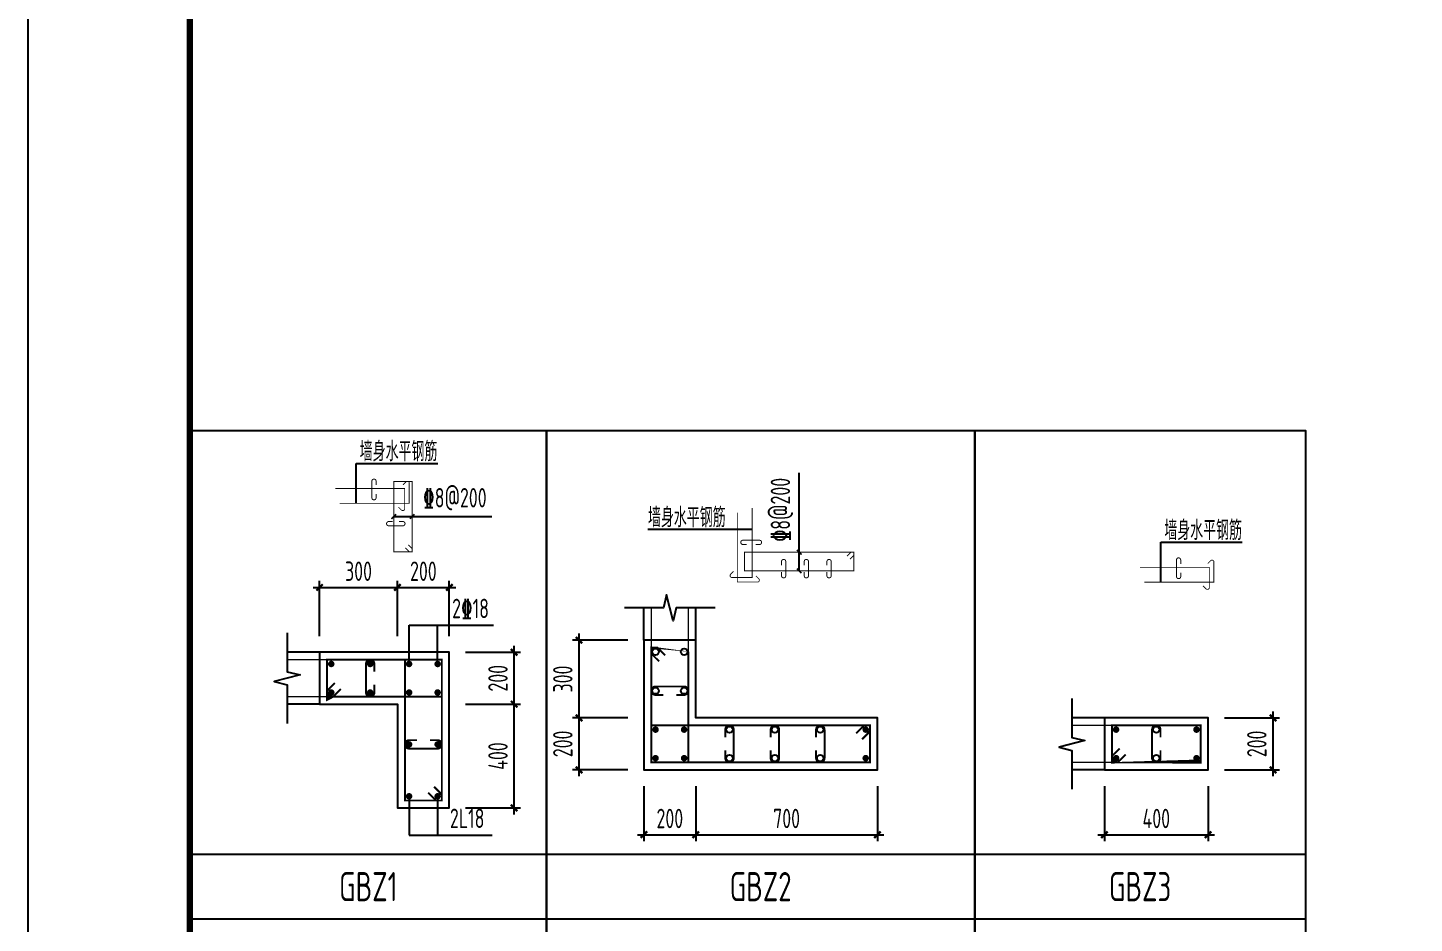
# Model space of a CAD drawing. Extents: x -1712635 to -854203, y -534641 to -21985.
# Drawn here: x -1375869 to -1354491, y -313053 to -299245 of the extents above; entities that cross this region are included whole.
import ezdxf
from ezdxf.enums import TextEntityAlignment as Align

# ---------------------------------------------------------------- set-up
doc = ezdxf.new("R2010")
doc.units = 0
doc.header["$LTSCALE"] = 1000
doc.layers.get('0').update_dxf_attribs({"linetype": 'CONTINUOUS'})
doc.layers.get('Defpoints').update_dxf_attribs({"linetype": 'CONTINUOUS'})
for name, color, linetype in [('-TK', 7, 'CONTINUOUS'), ('COLU_DE_DIM', 3, 'CONTINUOUS'), ('COLU_DE_TH', 7, 'CONTINUOUS'), ('LABEL', 1, 'CONTINUOUS'), ('LINK', 6, 'CONTINUOUS'), ('LINK-INDEX', 6, 'CONTINUOUS'), ('link-墙筋', 6, 'CONTINUOUS'), ('REIN', 6, 'CONTINUOUS'), ('TAB', 7, 'CONTINUOUS'), ('TAB_TEXT', 7, 'CONTINUOUS'), ('TEXT25', 2, 'CONTINUOUS'), ('THIN', 7, 'CONTINUOUS'), ('z-计算配筋', 7, 'CONTINUOUS')]:
    doc.layers.add(name, color=color, linetype=linetype)
doc.styles.add('TSSD_DIMENSION', font='Tssdeng.shx', dxfattribs={"width": 0.7, "bigfont": 'tssdchn.shx'})
doc.styles.add('TSSD_REIN', font='tssdeng.shx', dxfattribs={"width": 0.7, "height": 300, "bigfont": 'tssdchn.shx'})
doc.dimstyles.new('TSSD_25_100', dxfattribs={"dimtxt": 300, "dimasz": 100, "dimexe": 100, "dimexo": 250, "dimgap": 100, "dimtad": 1, "dimdec": 0, "dimlfac": 0.25, "dimzin": 0, "dimdsep": 46, "dimtxsty": 'TSSD_DIMENSION', "dimblk": 'ARCHTICK', "dimcen": 0, "dimdle": 100, "dimclrt": 7, "dimadec": 0, "dimazin": 0, "dimtfac": 1, "dimtdec": 0, "dimtix": 1, "dimtmove": 2, "dimatfit": 3, "dimldrblk": 'ARCHTICK', "dimfxl": 0, "dimtolj": 1, "dimtzin": 0, "dimarcsym": 0})

# ---------------------------------------------------------------- blocks, each defined once
blk = doc.blocks.new('_ArchTick')
at = {"color": 0, "const_width": 0.35}
blk.add_lwpolyline([(-0.5, -0.5), (0.5, 0.5)], dxfattribs=at)
blk = doc.blocks.new('*D1911')
at = {"layer": 'COLU_DE_DIM', "color": 0, "lineweight": -2}
for p, q in [((-1359268.888693967, -310937.1672514816), (-1359268.888693967, -311787.1672514816)), ((-1357668.88869393, -310937.1672514816), (-1357668.88869393, -311787.1672514816)), ((-1359368.888693967, -311687.1672514816), (-1357568.88869393, -311687.1672514816))]:
    blk.add_line(p, q, dxfattribs=at)
at = {"layer": 'Defpoints', "color": 0}
for p in [(-1359268.888693967, -310687.1672514816), (-1357668.88869393, -310687.1672514816), (-1357668.88869393, -311687.1672514816)]:
    blk.add_point(p, dxfattribs=at)
at = {"layer": 'COLU_DE_DIM', "color": 0, "lineweight": -2, "xscale": 100, "yscale": 100, "zscale": 100, "rotation": 180}
blk.add_blockref('_ArchTick', (-1359268.888693967, -311687.1672514816), dxfattribs=at)
at = {"layer": 'COLU_DE_DIM', "color": 0, "lineweight": -2, "xscale": 100, "yscale": 100, "zscale": 100}
blk.add_blockref('_ArchTick', (-1357668.88869393, -311687.1672514816), dxfattribs=at)
at = {"layer": 'COLU_DE_DIM', "color": 7, "insert": (-1358468.888693949, -311437.1672514816), "char_height": 300, "attachment_point": 5, "style": 'TSSD_DIMENSION'}
blk.add_mtext('\\A1;400', dxfattribs=at)
blk = doc.blocks.new('*D1912')
at = {"layer": 'COLU_DE_DIM', "color": 0, "lineweight": -2}
for p, q in [((-1357418.88869393, -309887.1672514746), (-1356568.88869393, -309887.1672514746)), ((-1356668.88869393, -310787.1672514816), (-1356668.88869393, -309787.1672514746)), ((-1357418.88869393, -310687.1672514816), (-1356568.88869393, -310687.1672514816))]:
    blk.add_line(p, q, dxfattribs=at)
at = {"layer": 'Defpoints', "color": 0}
for p in [(-1357668.88869393, -309887.1672514746), (-1356668.88869393, -309887.1672514746), (-1357668.88869393, -310687.1672514816)]:
    blk.add_point(p, dxfattribs=at)
at = {"layer": 'COLU_DE_DIM', "color": 0, "lineweight": -2, "xscale": 100, "yscale": 100, "zscale": 100}
for p, rotation in [((-1356668.88869393, -309887.1672514746), 90), ((-1356668.88869393, -310687.1672514816), 270)]:
    blk.add_blockref('_ArchTick', p, dxfattribs=dict(at, rotation=rotation))
at = {"layer": 'COLU_DE_DIM', "color": 7, "insert": (-1356918.88869393, -310287.1672514783), "char_height": 300, "attachment_point": 5, "rotation": 90, "style": 'TSSD_DIMENSION'}
blk.add_mtext('\\A1;200', dxfattribs=at)
blk = doc.blocks.new('*D1913')
at = {"layer": 'COLU_DE_DIM', "color": 0, "lineweight": -2}
for p, q in [((-1371368.904238455, -308624.8717245002), (-1371368.904238455, -307774.8717245002)), ((-1370168.904238442, -308624.8717245002), (-1370168.904238442, -307774.8717245002)), ((-1371468.904238455, -307874.8717245002), (-1370068.904238442, -307874.8717245002))]:
    blk.add_line(p, q, dxfattribs=at)
at = {"layer": 'Defpoints', "color": 0}
for p in [(-1370168.904238442, -307874.8717245002), (-1371368.904238455, -308874.8717245002), (-1370168.904238442, -308874.8717245002)]:
    blk.add_point(p, dxfattribs=at)
at = {"layer": 'COLU_DE_DIM', "color": 0, "lineweight": -2, "xscale": 100, "yscale": 100, "zscale": 100, "rotation": 180}
blk.add_blockref('_ArchTick', (-1371368.904238455, -307874.8717245002), dxfattribs=at)
at = {"layer": 'COLU_DE_DIM', "color": 0, "lineweight": -2, "xscale": 100, "yscale": 100, "zscale": 100}
blk.add_blockref('_ArchTick', (-1370168.904238442, -307874.8717245002), dxfattribs=at)
at = {"layer": 'COLU_DE_DIM', "color": 7, "insert": (-1370768.904238449, -307624.8717245002), "char_height": 300, "attachment_point": 5, "style": 'TSSD_DIMENSION'}
blk.add_mtext('\\A1;300', dxfattribs=at)
blk = doc.blocks.new('*D1914')
at = {"layer": 'COLU_DE_DIM', "color": 0, "lineweight": -2}
for p, q in [((-1370168.904238442, -308624.8717245002), (-1370168.904238442, -307774.8717245002)), ((-1369368.904238442, -308624.8717245002), (-1369368.904238442, -307774.8717245002)), ((-1370268.904238442, -307874.8717245002), (-1369268.904238442, -307874.8717245002))]:
    blk.add_line(p, q, dxfattribs=at)
at = {"layer": 'Defpoints', "color": 0}
for p in [(-1369368.904238442, -307874.8717245002), (-1370168.904238442, -308874.8717245002), (-1369368.904238442, -308874.8717245002)]:
    blk.add_point(p, dxfattribs=at)
at = {"layer": 'COLU_DE_DIM', "color": 0, "lineweight": -2, "xscale": 100, "yscale": 100, "zscale": 100, "rotation": 180}
blk.add_blockref('_ArchTick', (-1370168.904238442, -307874.8717245002), dxfattribs=at)
at = {"layer": 'COLU_DE_DIM', "color": 0, "lineweight": -2, "xscale": 100, "yscale": 100, "zscale": 100}
blk.add_blockref('_ArchTick', (-1369368.904238442, -307874.8717245002), dxfattribs=at)
at = {"layer": 'COLU_DE_DIM', "color": 7, "insert": (-1369768.904238442, -307624.8717245002), "char_height": 300, "attachment_point": 5, "style": 'TSSD_DIMENSION'}
blk.add_mtext('\\A1;200', dxfattribs=at)
blk = doc.blocks.new('*D1915')
at = {"layer": 'COLU_DE_DIM', "color": 0, "lineweight": -2}
for p, q in [((-1369118.904238442, -309674.8717244988), (-1368268.904238442, -309674.8717244988)), ((-1368368.904238442, -311374.8675120104), (-1368368.904238442, -309574.8717244988)), ((-1369118.904238442, -311274.8675120104), (-1368268.904238442, -311274.8675120104))]:
    blk.add_line(p, q, dxfattribs=at)
at = {"layer": 'Defpoints', "color": 0}
for p in [(-1369368.904238442, -309674.8717244988), (-1368368.904238442, -309674.8717244988), (-1369368.904238442, -311274.8675120104)]:
    blk.add_point(p, dxfattribs=at)
at = {"layer": 'COLU_DE_DIM', "color": 0, "lineweight": -2, "xscale": 100, "yscale": 100, "zscale": 100}
for p, rotation in [((-1368368.904238442, -309674.8717244988), 90), ((-1368368.904238442, -311274.8675120104), 270)]:
    blk.add_blockref('_ArchTick', p, dxfattribs=dict(at, rotation=rotation))
at = {"layer": 'COLU_DE_DIM', "color": 7, "insert": (-1368618.904238442, -310474.8696182548), "char_height": 300, "attachment_point": 5, "rotation": 90, "style": 'TSSD_DIMENSION'}
blk.add_mtext('\\A1;400', dxfattribs=at)
blk = doc.blocks.new('*D1916')
at = {"layer": 'COLU_DE_DIM', "color": 0, "lineweight": -2}
for p, q in [((-1369118.904238442, -308874.8717245011), (-1368268.904238442, -308874.8717245011)), ((-1368368.904238442, -309774.8717244988), (-1368368.904238442, -308774.8717245011)), ((-1369118.904238442, -309674.8717244988), (-1368268.904238442, -309674.8717244988))]:
    blk.add_line(p, q, dxfattribs=at)
at = {"layer": 'Defpoints', "color": 0}
for p in [(-1369368.904238442, -308874.8717245011), (-1368368.904238442, -308874.8717245011), (-1369368.904238442, -309674.8717244988)]:
    blk.add_point(p, dxfattribs=at)
at = {"layer": 'COLU_DE_DIM', "color": 0, "lineweight": -2, "xscale": 100, "yscale": 100, "zscale": 100}
for p, rotation in [((-1368368.904238442, -308874.8717245011), 90), ((-1368368.904238442, -309674.8717244988), 270)]:
    blk.add_blockref('_ArchTick', p, dxfattribs=dict(at, rotation=rotation))
at = {"layer": 'COLU_DE_DIM', "color": 7, "insert": (-1368618.904238442, -309274.8717245002), "char_height": 300, "attachment_point": 5, "rotation": 90, "style": 'TSSD_DIMENSION'}
blk.add_mtext('\\A1;200', dxfattribs=at)
blk = doc.blocks.new('*D1945')
at = {"layer": 'COLU_DE_DIM', "color": 0, "lineweight": -2}
for p, q in [((-1366368.904238441, -310937.1672514816), (-1366368.904238441, -311787.1672514816)), ((-1365568.904238443, -310937.1672514816), (-1365568.904238443, -311787.1672514816)), ((-1366468.904238441, -311687.1672514816), (-1365468.904238443, -311687.1672514816))]:
    blk.add_line(p, q, dxfattribs=at)
at = {"layer": 'Defpoints', "color": 0}
for p in [(-1366368.904238441, -310687.1672514816), (-1365568.904238443, -310687.1672514816), (-1365568.904238443, -311687.1672514816)]:
    blk.add_point(p, dxfattribs=at)
at = {"layer": 'COLU_DE_DIM', "color": 0, "lineweight": -2, "xscale": 100, "yscale": 100, "zscale": 100, "rotation": 180}
blk.add_blockref('_ArchTick', (-1366368.904238441, -311687.1672514816), dxfattribs=at)
at = {"layer": 'COLU_DE_DIM', "color": 0, "lineweight": -2, "xscale": 100, "yscale": 100, "zscale": 100}
blk.add_blockref('_ArchTick', (-1365568.904238443, -311687.1672514816), dxfattribs=at)
at = {"layer": 'COLU_DE_DIM', "color": 7, "insert": (-1365968.904238442, -311437.1672514816), "char_height": 300, "attachment_point": 5, "style": 'TSSD_DIMENSION'}
blk.add_mtext('\\A1;200', dxfattribs=at)
blk = doc.blocks.new('*D1946')
at = {"layer": 'COLU_DE_DIM', "color": 0, "lineweight": -2}
for p, q in [((-1365568.904238443, -310937.1672514816), (-1365568.904238443, -311787.1672514816)), ((-1362768.88869397, -310937.1672514816), (-1362768.88869397, -311787.1672514816)), ((-1365668.904238443, -311687.1672514816), (-1362668.88869397, -311687.1672514816))]:
    blk.add_line(p, q, dxfattribs=at)
at = {"layer": 'Defpoints', "color": 0}
for p in [(-1365568.904238443, -310687.1672514816), (-1362768.88869397, -310687.1672514816), (-1362768.88869397, -311687.1672514816)]:
    blk.add_point(p, dxfattribs=at)
at = {"layer": 'COLU_DE_DIM', "color": 0, "lineweight": -2, "xscale": 100, "yscale": 100, "zscale": 100, "rotation": 180}
blk.add_blockref('_ArchTick', (-1365568.904238443, -311687.1672514816), dxfattribs=at)
at = {"layer": 'COLU_DE_DIM', "color": 0, "lineweight": -2, "xscale": 100, "yscale": 100, "zscale": 100}
blk.add_blockref('_ArchTick', (-1362768.88869397, -311687.1672514816), dxfattribs=at)
at = {"layer": 'COLU_DE_DIM', "color": 7, "insert": (-1364168.896466207, -311437.1672514816), "char_height": 300, "attachment_point": 5, "style": 'TSSD_DIMENSION'}
blk.add_mtext('\\A1;700', dxfattribs=at)
blk = doc.blocks.new('*D1947')
at = {"layer": 'COLU_DE_DIM', "color": 0, "lineweight": -2}
for p, q in [((-1366618.904238442, -309887.1672514816), (-1367468.904238442, -309887.1672514816)), ((-1367368.904238442, -310787.1672514816), (-1367368.904238442, -309787.1672514816)), ((-1366618.904238442, -310687.1672514816), (-1367468.904238442, -310687.1672514816))]:
    blk.add_line(p, q, dxfattribs=at)
at = {"layer": 'Defpoints', "color": 0}
for p in [(-1367368.904238442, -309887.1672514816), (-1366368.904238442, -309887.1672514816), (-1366368.904238442, -310687.1672514816)]:
    blk.add_point(p, dxfattribs=at)
at = {"layer": 'COLU_DE_DIM', "color": 0, "lineweight": -2, "xscale": 100, "yscale": 100, "zscale": 100}
for p, rotation in [((-1367368.904238442, -309887.1672514816), 90), ((-1367368.904238442, -310687.1672514816), 270)]:
    blk.add_blockref('_ArchTick', p, dxfattribs=dict(at, rotation=rotation))
at = {"layer": 'COLU_DE_DIM', "color": 7, "insert": (-1367618.904238442, -310287.1672514818), "char_height": 300, "attachment_point": 5, "rotation": 90, "style": 'TSSD_DIMENSION'}
blk.add_mtext('\\A1;200', dxfattribs=at)
blk = doc.blocks.new('*D1948')
at = {"layer": 'COLU_DE_DIM', "color": 0, "lineweight": -2}
for p, q in [((-1366618.904238442, -308687.1672514885), (-1367468.904238442, -308687.1672514885)), ((-1367368.904238442, -309987.1672514816), (-1367368.904238442, -308587.1672514885)), ((-1366618.904238442, -309887.1672514816), (-1367468.904238442, -309887.1672514816))]:
    blk.add_line(p, q, dxfattribs=at)
at = {"layer": 'Defpoints', "color": 0}
for p in [(-1367368.904238442, -308687.1672514885), (-1366368.904238442, -308687.1672514885), (-1366368.904238442, -309887.1672514816)]:
    blk.add_point(p, dxfattribs=at)
at = {"layer": 'COLU_DE_DIM', "color": 0, "lineweight": -2, "xscale": 100, "yscale": 100, "zscale": 100}
for p, rotation in [((-1367368.904238442, -308687.1672514885), 90), ((-1367368.904238442, -309887.1672514816), 270)]:
    blk.add_blockref('_ArchTick', p, dxfattribs=dict(at, rotation=rotation))
at = {"layer": 'COLU_DE_DIM', "color": 7, "insert": (-1367618.904238442, -309287.1672514853), "char_height": 300, "attachment_point": 5, "rotation": 90, "style": 'TSSD_DIMENSION'}
blk.add_mtext('\\A1;300', dxfattribs=at)
blk = doc.blocks.new('A1')
blk.add_lwpolyline([(0, 59400), (0, 0), (84100, 0), (84100, 59400)], close=True)
at = {"const_width": 100}
blk.add_lwpolyline([(2500, 58400), (2500, 1000), (83100, 1000), (83100, 58400)], close=True, dxfattribs=at)

msp = doc.modelspace()

# ---------------------------------------------------------------- linework, layer by layer
at = {"layer": 'COLU_DE_TH'}
for points in [[(-1365568.904238443, -308687.1672514885), (-1366368.904238441, -308687.1672514902), (-1366368.904238441, -310687.1672514816), (-1362768.88869397, -310687.1672514816), (-1362768.88869397, -309887.1672514816), (-1365568.904238441, -309887.1672514816), (-1365568.904238443, -308687.1672514885)], [(-1371368.904238455, -308874.8717245011), (-1371368.904238457, -309674.8717244988), (-1370168.904238442, -309674.8717245007), (-1370168.904238442, -311274.8675120104), (-1369368.904238442, -311274.8675120104), (-1369368.904238442, -308874.8717245007), (-1371368.904238455, -308874.8717245011)], [(-1359268.888693967, -309887.1672514746), (-1359268.88869397, -310687.1672514816), (-1357668.88869393, -310687.1672514708), (-1357668.888693935, -309887.1672514736), (-1359268.888693967, -309887.1672514746)]]:
    msp.add_lwpolyline(points, close=True, dxfattribs=at)
at = {"layer": 'LABEL'}
for p, q in [((-1363974.113431966, -307617.7673080855), (-1363974.113431968, -306105.2673080857)), ((-1370226.404238446, -306781.8792433316), (-1368713.904238445, -306781.8792433315)), ((-1369988.904238441, -308454.8719637438), (-1368686.936643501, -308454.8719637482)), ((-1369988.904238444, -309054.8719637453), (-1369988.904238446, -308454.8719637454)), ((-1369548.904238443, -309054.8719637438), (-1369548.904238445, -308454.8719637438)), ((-1369988.904238442, -311094.8675120092), (-1369988.904238444, -311694.8675120091)), ((-1369548.904238441, -311094.8675120107), (-1369548.904238443, -311694.8675120107)), ((-1369988.904238439, -311694.8675120107), (-1368708.904238438, -311694.8675120063))]:
    msp.add_line(p, q, dxfattribs=at)
at = {"layer": 'LABEL', "const_width": 25}
for points in [[(-1370261.769576747, -306817.2342470813), (-1370191.019576747, -306746.5233095813)], [(-1369976.769576747, -306817.2342470813), (-1369906.019576747, -306746.5233095813)], [(-1363938.763292437, -307368.1236711902), (-1364009.513292437, -307297.4127336902)], [(-1363938.763292437, -307653.1236711902), (-1364009.513292437, -307582.4127336902)]]:
    msp.add_lwpolyline(points, dxfattribs=at)
at = {"layer": 'LINK', "const_width": 30}
for points in [[(-1366133.904238459, -309014.0911330536), (-1366253.904238441, -308894.0911330357), (-1366253.90423844, -308802.1672514889), (-1365683.904238443, -308802.1672514877), (-1365683.90423844, -310572.1672514831), (-1366253.904238441, -310572.1672514831), (-1366253.90423844, -308802.1672514889), (-1366161.980356867, -308802.1672514896), (-1366041.980356885, -308922.1672515075)], [(-1371041.980356899, -309439.871724502), (-1371161.980356901, -309559.8717244995), (-1371253.904238459, -309559.8717244985), (-1371253.904238458, -308989.8717245006), (-1369483.904238439, -308989.8717245003), (-1369483.904238439, -309559.8717245018), (-1371253.904238459, -309559.8717244985), (-1371253.904238459, -309467.9478429377), (-1371133.904238457, -309347.9478429401)], [(-1369603.904238422, -310947.9436304409), (-1369483.904238441, -311067.9436304598), (-1369483.904238441, -311159.8675120085), (-1370053.904238442, -311159.8675120085), (-1370053.904238442, -308989.8717245024), (-1369483.904238441, -308989.8717245023), (-1369483.904238441, -311159.8675120085), (-1369575.828120017, -311159.867512007), (-1369695.828119998, -311039.867511988)], [(-1363095.812575527, -310122.1672514732), (-1362975.812575518, -310002.1672514824), (-1362883.888693978, -310002.167251482), (-1362883.888693977, -310572.1672514817), (-1366253.904238444, -310572.1672514817), (-1366253.904238444, -310002.167251482), (-1362883.888693978, -310002.167251482), (-1362883.888693978, -310094.0911330368), (-1363003.888693987, -310214.0911330276)], [(-1358941.964812423, -310452.1672514769), (-1359061.96481242, -310572.1672514804), (-1359153.888693969, -310572.1672514805), (-1359153.888693967, -310002.1672514749), (-1357783.888693935, -310002.1672514746), (-1357783.888693932, -310572.1672514713), (-1359153.888693969, -310572.1672514805), (-1359153.888693967, -310480.2433699385), (-1359033.888693971, -310360.243369935)]]:
    msp.add_lwpolyline(points, dxfattribs=at)
for points in [[(-1370523.90423845, -309174.8717245007), (-1370523.90423845, -309054.8717245007, 1), (-1370653.90423845, -309054.8717245007), (-1370653.90423845, -309494.8717245002, 1), (-1370523.90423845, -309494.8717245002), (-1370523.90423845, -309374.8717245002)], [(-1365868.904238441, -309532.1672514856), (-1365748.904238441, -309532.1672514856, 1), (-1365748.904238441, -309402.1672514856), (-1366188.904238441, -309402.1672514856, 1), (-1366188.904238441, -309532.1672514856), (-1366068.904238441, -309532.1672514856)], [(-1365113.900352324, -310387.1672514805), (-1365113.900352324, -310507.1672514805, 1), (-1364983.900352324, -310507.1672514805), (-1364983.900352325, -310067.1672514813, 1), (-1365113.900352325, -310067.1672514813), (-1365113.900352325, -310187.1672514813)], [(-1364413.896466207, -310387.1672514816), (-1364413.896466207, -310507.1672514816, 1), (-1364283.896466207, -310507.1672514816), (-1364283.896466208, -310067.1672514821, 1), (-1364413.896466208, -310067.1672514821), (-1364413.896466208, -310187.1672514821)], [(-1363713.892580091, -310387.1672514826), (-1363713.892580091, -310507.1672514826, 1), (-1363583.892580091, -310507.1672514826), (-1363583.892580091, -310067.1672514831, 1), (-1363713.892580091, -310067.1672514831), (-1363713.892580091, -310187.1672514831)], [(-1358403.888693952, -310187.1672514786), (-1358403.888693952, -310067.1672514786, 1), (-1358533.888693952, -310067.1672514786), (-1358533.88869395, -310507.1672514757, 1), (-1358403.88869395, -310507.1672514757), (-1358403.88869395, -310387.1672514757)], [(-1369868.904238444, -310229.8696182555), (-1369988.904238444, -310229.8696182555, 1), (-1369988.904238444, -310359.8696182555), (-1369548.904238443, -310359.8696182563, 1), (-1369548.904238443, -310229.8696182563), (-1369668.904238443, -310229.8696182563)]]:
    msp.add_lwpolyline(points, format="xyb", dxfattribs=at)
at = {"layer": 'LINK-INDEX', "const_width": 15.00000095367432}
for points in [[(-1370497.931676167, -306296.1728709744), (-1370497.931676167, -306236.1728709744, 1), (-1370562.931676167, -306236.1728709744), (-1370562.931676169, -306491.8802964994, 1), (-1370497.931676169, -306491.8802964994), (-1370497.931676169, -306431.8802964994)], [(-1370243.904238447, -306859.3792433318), (-1370303.904238447, -306859.3792433318, 1), (-1370303.904238447, -306924.3792433318), (-1370083.904238446, -306924.3792433323, 1), (-1370083.904238446, -306859.3792433323), (-1370143.904238446, -306859.3792433323)], [(-1364646.593549529, -307212.4219792826), (-1364586.593549529, -307212.4219792826, 1), (-1364586.593549529, -307147.4219792826), (-1364842.300975054, -307147.4219792812, 1), (-1364842.300975054, -307212.4219792812), (-1364782.300975054, -307212.4219792812)], [(-1364246.615375024, -307635.2673080848), (-1364246.615375024, -307695.2673080848, 1), (-1364181.615375024, -307695.2673080848), (-1364181.615375024, -307475.2673080852, 1), (-1364246.615375024, -307475.2673080852), (-1364246.615375024, -307535.2673080852)], [(-1363896.613431966, -307635.2673080853), (-1363896.613431966, -307695.2673080853, 1), (-1363831.613431966, -307695.2673080853), (-1363831.613431966, -307475.2673080857, 1), (-1363896.613431966, -307475.2673080857), (-1363896.613431966, -307535.2673080857)], [(-1363546.611488908, -307635.2673080858), (-1363546.611488908, -307695.2673080858, 1), (-1363481.611488908, -307695.2673080858), (-1363481.611488908, -307475.267308086, 1), (-1363546.611488908, -307475.267308086), (-1363546.611488908, -307535.267308086)], [(-1358092.224177941, -307511.2202001774), (-1358092.224177941, -307451.2202001774, 1), (-1358157.224177941, -307451.2202001774), (-1358157.224177942, -307706.9276257023, 1), (-1358092.224177942, -307706.9276257023), (-1358092.224177942, -307646.9276257023)]]:
    msp.add_lwpolyline(points, format="xyb", dxfattribs=at)
for points in [[(-1370001.404238448, -307218.4162494142), (-1369941.404238443, -307278.4162494101), (-1369941.404238445, -307324.378190209), (-1370226.404238446, -307324.378190209), (-1370226.404238446, -306239.3802964563), (-1369941.404238445, -306239.3802964562), (-1369941.404238445, -307324.378190209), (-1369987.366179235, -307324.3781902076), (-1370047.366179239, -307264.3781902117)], [(-1363237.571486639, -307392.7673081063), (-1363177.571486661, -307332.7673080848), (-1363131.609545852, -307332.7673080857), (-1363131.609545851, -307617.7673080858), (-1364816.617318078, -307617.7673080858), (-1364816.617318078, -307332.7673080857), (-1363131.609545852, -307332.7673080857), (-1363131.609545848, -307378.7292488642), (-1363191.609545827, -307438.7292488858)]]:
    msp.add_lwpolyline(points, dxfattribs=at)
at = {"layer": 'LINK-INDEX', "color": 1, "const_width": 20}
for points in [[(-1366253.904238427, -308902.1672514885), (-1366253.904238427, -308187.1672514885)], [(-1365683.904238427, -308902.1672514885), (-1365683.904238427, -308187.1672514885)], [(-1371153.904238455, -308989.8717245002), (-1371868.904238455, -308989.8717245002)], [(-1371153.904238455, -309559.8717245002), (-1371868.904238455, -309559.8717245002)], [(-1359053.888693967, -310002.1672514746), (-1359768.888693967, -310002.1672514746)], [(-1359053.888693967, -310572.1672514746), (-1359768.888693967, -310572.1672514746)]]:
    msp.add_lwpolyline(points, dxfattribs=at)
at = {"layer": 'link-墙筋', "color": 152, "const_width": 12.5}
for points in [[(-1371057.165518706, -306579.2141790119), (-1369987.165518706, -306579.2141790119), (-1369987.165518706, -306263.5397014994, 0.414213562373095), (-1370011.165518706, -306239.5397014994), (-1370019.650800081, -306239.5397014994, 0.198912367379658), (-1370036.621362829, -306246.5691387508), (-1370082.583303606, -306292.5310795278)], [(-1371128.035048522, -306349.3802964537), (-1370058.035048522, -306349.3802964537), (-1370058.035048522, -306665.0547739667, -0.414213562373095), (-1370082.035048522, -306689.0547739667), (-1370090.520329896, -306689.0547739667, -0.198912367379658), (-1370107.490892645, -306682.0253367148), (-1370153.452833422, -306636.0633959378)], [(-1364699.800975008, -306650.9896755802), (-1364699.800975008, -307720.9896755802), (-1365015.475452521, -307720.9896755802, -0.414213562373095), (-1365039.475452521, -307696.9896755802), (-1365039.475452521, -307688.5043942059, -0.198912367379658), (-1365032.446015269, -307671.5338314575), (-1364986.484074492, -307625.5718906802)], [(-1364929.634857566, -306721.8592053956), (-1364929.634857566, -307791.8592053956), (-1364613.960380054, -307791.8592053956, 0.414213562373095), (-1364589.960380054, -307767.8592053956), (-1364589.960380054, -307759.3739240213, 0.198912367379658), (-1364596.989817305, -307742.4033612729), (-1364642.951758082, -307696.4414204956)], [(-1358722.327550296, -307564.4276256567), (-1357652.327550296, -307564.4276256567), (-1357652.327550296, -307880.1021031697, -0.414213562373095), (-1357676.327550296, -307904.1021031697), (-1357684.81283167, -307904.1021031697, -0.198912367379658), (-1357701.783394418, -307897.0726659178), (-1357747.745335195, -307851.1107251408)], [(-1358651.45802048, -307794.2615082149), (-1357581.45802048, -307794.2615082149), (-1357581.45802048, -307478.5870307024, 0.414213562373095), (-1357605.45802048, -307454.5870307024), (-1357613.943301854, -307454.5870307024, 0.198912367379658), (-1357630.913864603, -307461.6164679538), (-1357676.87580538, -307507.5784087308)]]:
    msp.add_lwpolyline(points, format="xyb", dxfattribs=at)
at = {"layer": 'REIN', "const_width": 50}
for points in [[(-1371213.904238458, -309054.8717245007, 1), (-1371163.904238458, -309054.8717245007, 1), (-1371213.904238458, -309054.8717245007)], [(-1370613.90423845, -309054.8717245007, 1), (-1370563.90423845, -309054.8717245007, 1), (-1370613.90423845, -309054.8717245007)], [(-1370013.904238442, -309054.8717245009, 1), (-1369963.904238442, -309054.8717245009, 1), (-1370013.904238442, -309054.8717245009)], [(-1369573.90423844, -309054.8717245004, 1), (-1369523.90423844, -309054.8717245004, 1), (-1369573.90423844, -309054.8717245004)], [(-1371213.904238458, -309494.8717244985, 1), (-1371163.904238458, -309494.8717244985, 1), (-1371213.904238458, -309494.8717244985)], [(-1370613.90423845, -309494.8717245002, 1), (-1370563.90423845, -309494.8717245002, 1), (-1370613.90423845, -309494.8717245002)], [(-1370013.904238442, -309494.8717245004, 1), (-1369963.904238442, -309494.8717245004, 1), (-1370013.904238442, -309494.8717245004)], [(-1369573.904238441, -309494.8717245013, 1), (-1369523.904238441, -309494.8717245013, 1), (-1369573.904238441, -309494.8717245013)], [(-1366213.904238441, -310067.1672514823, 1), (-1366163.904238441, -310067.1672514823, 1), (-1366213.904238441, -310067.1672514823)], [(-1365773.904238441, -310067.1672514823, 1), (-1365723.904238441, -310067.1672514823, 1), (-1365773.904238441, -310067.1672514823)], [(-1362973.888693975, -310067.1672514819, 1), (-1362923.888693975, -310067.1672514819, 1), (-1362973.888693975, -310067.1672514819)], [(-1359113.888693967, -310067.167251475, 1), (-1359063.888693967, -310067.167251475, 1), (-1359113.888693967, -310067.167251475)], [(-1357873.888693938, -310067.1672514747, 1), (-1357823.888693938, -310067.1672514747, 1), (-1357873.888693938, -310067.1672514747)], [(-1370013.904238444, -310294.8696182555, 1), (-1369963.904238444, -310294.8696182555, 1), (-1370013.904238444, -310294.8696182555)], [(-1369573.904238443, -310294.8696182563, 1), (-1369523.904238443, -310294.8696182563, 1), (-1369573.904238443, -310294.8696182563)], [(-1366213.904238441, -310507.1672514823, 1), (-1366163.904238441, -310507.1672514823, 1), (-1366213.904238441, -310507.1672514823)], [(-1365773.904238441, -310507.1672514814, 1), (-1365723.904238441, -310507.1672514814, 1), (-1365773.904238441, -310507.1672514814)], [(-1362973.888693974, -310507.1672514814, 1), (-1362923.888693974, -310507.1672514814, 1), (-1362973.888693974, -310507.1672514814)], [(-1359113.888693969, -310507.16725148, 1), (-1359063.888693969, -310507.16725148, 1), (-1359113.888693969, -310507.16725148)], [(-1357873.888693935, -310507.1672514718, 1), (-1357823.888693935, -310507.1672514718, 1), (-1357873.888693935, -310507.1672514718)], [(-1370013.904238441, -311094.8675120107, 1), (-1369963.904238441, -311094.8675120107, 1), (-1370013.904238441, -311094.8675120107)], [(-1369573.904238441, -311094.8675120107, 1), (-1369523.904238441, -311094.8675120107, 1), (-1369573.904238441, -311094.8675120107)]]:
    msp.add_lwpolyline(points, format="xyb", close=True, dxfattribs=at)
at = {"layer": 'REIN'}
for centre in [(-1366188.904238442, -308867.1672514883), (-1365748.904238441, -308867.1672514883), (-1366188.904238441, -309467.1672514856), (-1365748.904238441, -309467.1672514856), (-1365048.900352324, -310067.1672514719), (-1364348.896466207, -310067.167251482), (-1363648.892580091, -310067.1672514697), (-1358468.888693952, -310067.1672514786), (-1365048.900352325, -310507.1672514715), (-1364348.896466208, -310507.1672514817), (-1363648.892580091, -310507.1672514693), (-1358468.88869395, -310507.1672514757)]:
    msp.add_circle(centre, 50, dxfattribs=at)
at = {"layer": 'TAB'}
for points in [[(-1373368.904238457, -305457.6174643351), (-1367868.904238442, -305457.6174643351), (-1367868.904238442, -315987.1672514816), (-1373368.904238457, -315987.1672514816), (-1373368.904238457, -305457.6174643351), (-1373368.904238457, -311987.1672514816), (-1367868.904238442, -311987.1672514816), (-1367868.904238442, -312987.1672514816), (-1373368.904238457, -312987.1672514816), (-1373368.904238457, -313987.1672514816), (-1367868.904238442, -313987.1672514816), (-1367868.904238442, -314987.1672514816), (-1373368.904238457, -314987.1672514816)], [(-1367868.904238442, -305457.6174643351), (-1361268.88869397, -305457.6174643351), (-1361268.88869397, -315987.1672514816), (-1367868.904238442, -315987.1672514816), (-1367868.904238442, -305457.6174643351), (-1367868.904238442, -311987.1672514816), (-1361268.88869397, -311987.1672514816), (-1361268.88869397, -312987.1672514816), (-1367868.904238442, -312987.1672514816), (-1367868.904238442, -313987.1672514816), (-1361268.88869397, -313987.1672514816), (-1361268.88869397, -314987.1672514816), (-1367868.904238442, -314987.1672514816)], [(-1361268.88869397, -305457.6174643351), (-1356168.88869393, -305457.6174643351), (-1356168.88869393, -315987.1672514816), (-1361268.88869397, -315987.1672514816), (-1361268.88869397, -305457.6174643351), (-1361268.88869397, -311987.1672514816), (-1356168.88869393, -311987.1672514816), (-1356168.88869393, -312987.1672514816), (-1361268.88869397, -312987.1672514816), (-1361268.88869397, -313987.1672514816), (-1356168.88869393, -313987.1672514816), (-1356168.88869393, -314987.1672514816), (-1361268.88869397, -314987.1672514816)]]:
    msp.add_lwpolyline(points, dxfattribs=at)
at = {"layer": 'THIN'}
for p, q in [((-1366368.904238441, -308687.1672514902), (-1366368.904238442, -308187.1672514902)), ((-1365568.904238443, -308687.1672514885), (-1365568.904238444, -308187.1672514885)), ((-1371368.904238455, -308874.8717245011), (-1371868.904238455, -308874.8717245002)), ((-1371368.904238457, -309674.8717244988), (-1371868.904238457, -309674.8717244979)), ((-1359268.888693967, -309887.1672514746), (-1359768.888693967, -309887.1672514728)), ((-1359268.88869397, -310687.1672514816), (-1359768.88869397, -310687.1672514798))]:
    msp.add_line(p, q, dxfattribs=at)
for points in [[(-1365268.904238444, -308187.167251488), (-1365868.904238443, -308187.1672514891), (-1365918.904238443, -308387.1672514892), (-1366018.904238444, -307987.1672514895), (-1366068.904238443, -308187.1672514896), (-1366668.904238442, -308187.1672514908)], [(-1371868.904238455, -308574.8717245002), (-1371868.904238456, -309174.871724499), (-1371668.904238456, -309224.8717244995), (-1372068.904238456, -309324.8717244986), (-1371868.904238456, -309374.871724499), (-1371868.904238457, -309974.8717244979)], [(-1359768.888693966, -309587.1672514728), (-1359768.888693968, -310187.1672514763), (-1359568.888693969, -310237.1672514768), (-1359968.888693969, -310337.1672514759), (-1359768.888693969, -310387.1672514763), (-1359768.888693971, -310987.1672514798)]]:
    msp.add_lwpolyline(points, dxfattribs=at)
at = {"layer": 'z-计算配筋'}
for p, q in [((-1370803.132759055, -306579.2141790119), (-1370803.132759055, -305961.5366326099)), ((-1370803.132759055, -305961.5366326099), (-1369548.491526555, -305961.5366326099)), ((-1364699.800975008, -306979.0982740429), (-1366310.787014678, -306979.0982740429)), ((-1358397.425260829, -307794.2615082149), (-1358397.425260829, -307176.5839618129)), ((-1358397.425260829, -307176.5839618129), (-1357142.784028329, -307176.5839618129))]:
    msp.add_line(p, q, dxfattribs=at)

# ---------------------------------------------------------------- block references
at = {"layer": '-TK'}
msp.add_blockref('A1', (-1375868.904238457, -327516.7170386281), dxfattribs=at)

# ---------------------------------------------------------------- texts
at = {"layer": 'TAB_TEXT', "style": 'TSSD_REIN', "width": 0.7}
for s, p in [('GBZ1', (-1370618.904238449, -312487.1672514816)), ('GBZ2', (-1364568.896466206, -312487.1672514816)), ('GBZ3', (-1358718.88869395, -312487.1672514816))]:
    msp.add_text(s, height=450, dxfattribs=at).set_placement(p, align=Align.MIDDLE)
at = {"layer": 'TEXT25', "style": 'TSSD_REIN', "width": 0.7}
msp.add_text('%%1328@200', height=300, dxfattribs=at).set_placement((-1369773.904238445, -306731.8792433316), align=Align.BOTTOM_LEFT)
msp.add_text('%%1328@200', height=300, rotation=89.99999846476551, dxfattribs=at).set_placement((-1364024.113431967, -307165.2673080857), align=Align.BOTTOM_LEFT)
at = {"layer": 'TEXT25', "color": 1, "style": 'TSSD_REIN', "width": 0.7}
for s, rotation, p in [('2%%13218', 1.534124507429624e-06, (-1369326.108851917, -308438.8143449124)), ('2L18', 359.9999984658755, (-1369359.867763041, -311674.9805450146))]:
    msp.add_text(s, height=300, rotation=rotation, dxfattribs=at).set_placement(p, align=Align.BOTTOM_LEFT)
at = {"layer": 'z-计算配筋', "style": 'TSSD_REIN', "width": 0.7}
for p in [(-1370151.917205133, -305778.5136281521), (-1365707.3613361, -306796.0752695851), (-1357746.209706906, -306993.5609573551)]:
    msp.add_text('墙身水平钢筋', height=300, dxfattribs=at).set_placement(p, align=Align.MIDDLE_CENTER)

# ---------------------------------------------------------------- dimensions: what is measured, and where the dimension line sits
at = {"layer": 'COLU_DE_DIM'}
for base, p1, p2, picture, middle in [((-1370168.904238442, -307874.8717245002), (-1371368.904238455, -308874.8717245002), (-1370168.904238442, -308874.8717245002), '*D1913', (-1370768.904238449, -307624.8717245002)), ((-1369368.904238442, -307874.8717245002), (-1370168.904238442, -308874.8717245002), (-1369368.904238442, -308874.8717245002), '*D1914', (-1369768.904238442, -307624.8717245002)), ((-1365568.904238443, -311687.1672514816), (-1366368.904238441, -310687.1672514816), (-1365568.904238443, -310687.1672514816), '*D1945', (-1365968.904238442, -311437.1672514816)), ((-1362768.88869397, -311687.1672514816), (-1365568.904238443, -310687.1672514816), (-1362768.88869397, -310687.1672514816), '*D1946', (-1364168.896466207, -311437.1672514816)), ((-1357668.88869393, -311687.1672514816), (-1359268.888693967, -310687.1672514816), (-1357668.88869393, -310687.1672514816), '*D1911', (-1358468.888693949, -311437.1672514816))]:
    dim = msp.add_linear_dim(base=base, p1=p1, p2=p2, dimstyle='TSSD_25_100', dxfattribs=at)
    dim.commit()
    dim.dimension.update_dxf_attribs({"geometry": picture, "text_midpoint": middle})
for base, p1, p2, picture, middle in [((-1367368.904238442, -308687.1672514885), (-1366368.904238442, -309887.1672514816), (-1366368.904238442, -308687.1672514885), '*D1948', (-1367618.904238442, -309287.1672514853)), ((-1368368.904238442, -308874.8717245011), (-1369368.904238442, -309674.8717244988), (-1369368.904238442, -308874.8717245011), '*D1916', (-1368618.904238442, -309274.8717245002)), ((-1368368.904238442, -309674.8717244988), (-1369368.904238442, -311274.8675120104), (-1369368.904238442, -309674.8717244988), '*D1915', (-1368618.904238442, -310474.8696182548)), ((-1367368.904238442, -309887.1672514816), (-1366368.904238442, -310687.1672514816), (-1366368.904238442, -309887.1672514816), '*D1947', (-1367618.904238442, -310287.1672514818)), ((-1356668.88869393, -309887.1672514746), (-1357668.88869393, -310687.1672514816), (-1357668.88869393, -309887.1672514746), '*D1912', (-1356918.88869393, -310287.1672514783))]:
    dim = msp.add_linear_dim(base=base, p1=p1, p2=p2, angle=89.9999998932783, dimstyle='TSSD_25_100', dxfattribs=at)
    dim.commit()
    dim.dimension.update_dxf_attribs({"geometry": picture, "text_midpoint": middle})

doc.saveas('drawing.dxf')
